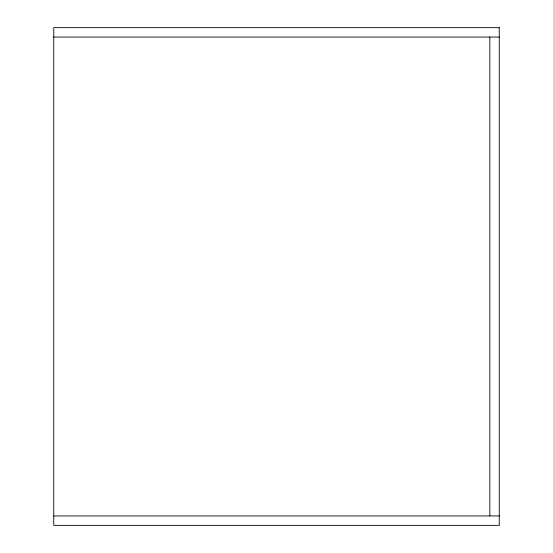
<?xml version="1.0" encoding="UTF-8"?>
<svg xmlns="http://www.w3.org/2000/svg" width="553" height="553" viewBox="0 0 553 553"><rect width="100%" height="100%" fill="white"/><g stroke="black" fill="none" stroke-linecap="round" stroke-linejoin="round"><path stroke-width="0.83" d="M53.752 37.058L499.248 37.058M53.752 515.942L499.248 515.942M489.84 37.058L489.84 515.942M499.248 27.65L53.752 27.65L53.752 525.35L499.248 525.35L499.248 27.65"/></g></svg>
